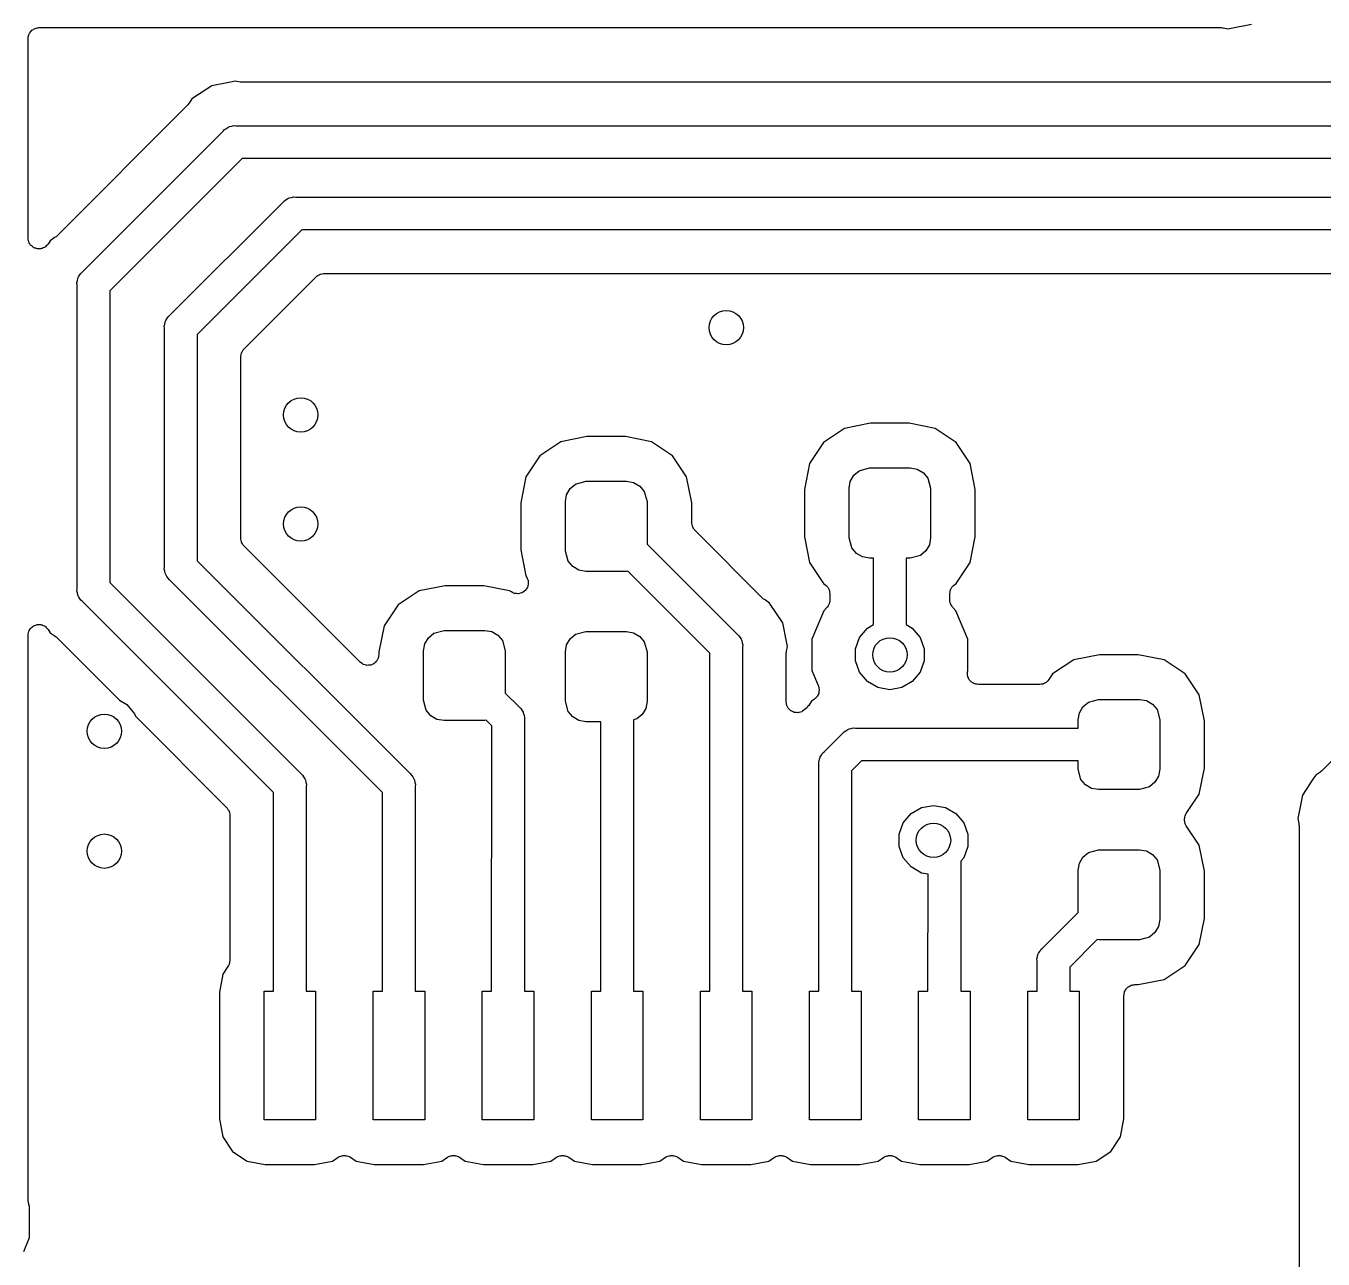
# Model space of a CAD drawing. Extents: x 40 to 164, y -163 to -60.
# Drawn here: x 127.74 to 142.84, y -116 to -101.64 of the extents above; entities that cross this region are included whole.
import ezdxf

# ---------------------------------------------------------------- set-up
doc = ezdxf.new("R2010")
doc.units = 0
doc.header["$MEASUREMENT"] = 0
doc.layers.add('BLACK', color=7, linetype='CONTINUOUS')

msp = doc.modelspace()

# ---------------------------------------------------------------- linework, layer by layer
at = {"layer": 'BLACK', "linetype": 'CONTINUOUS'}
for p, q in [((127.764, -101.768), (127.768, -101.758)), ((127.764, -101.78), (127.764, -101.768)), ((127.768, -101.758), (127.77, -101.747)), ((127.77, -101.747), (127.775, -101.737)), ((127.775, -101.737), (127.779, -101.727)), ((127.779, -101.727), (127.786, -101.718)), ((127.786, -101.718), (127.792, -101.709)), ((127.792, -101.709), (127.8, -101.702)), ((127.8, -101.702), (127.807, -101.693)), ((127.807, -101.693), (127.817, -101.688)), ((127.817, -101.688), (127.825, -101.681)), ((127.825, -101.681), (127.836, -101.677)), ((127.836, -101.677), (127.846, -101.671)), ((127.846, -101.671), (127.857, -101.669)), ((127.857, -101.669), (127.867, -101.665)), ((127.867, -101.665), (127.878, -101.665)), ((127.878, -101.665), (127.889, -101.663)), ((127.889, -101.663), (141.651, -101.663)), ((141.651, -101.663), (141.663, -101.666)), ((141.663, -101.666), (141.675, -101.666)), ((141.675, -101.666), (141.732, -101.677)), ((141.732, -101.677), (141.789, -101.666)), ((141.789, -101.666), (142.005, -101.623)), ((141.789, -101.666), (141.789, -101.666)), ((127.762, -101.79), (127.764, -101.78)), ((127.762, -104.112), (127.762, -101.79)), ((129.902, -102.339), (129.671, -102.493)), ((130.118, -102.296), (129.902, -102.339)), ((130.175, -102.285), (130.118, -102.296)), ((130.232, -102.296), (130.175, -102.285)), ((130.244, -102.296), (130.232, -102.296)), ((130.256, -102.298), (130.244, -102.296)), ((151.04, -102.298), (130.256, -102.298)), ((129.671, -102.493), (129.639, -102.541)), ((129.624, -102.561), (128.088, -104.097)), ((129.631, -102.55), (129.624, -102.561)), ((129.639, -102.541), (129.631, -102.55)), ((130.073, -102.836), (130.093, -102.822)), ((130.093, -102.822), (130.101, -102.819)), ((130.101, -102.819), (130.109, -102.815)), ((130.109, -102.815), (130.134, -102.811)), ((130.134, -102.811), (130.158, -102.804)), ((130.158, -102.804), (130.183, -102.806)), ((130.183, -102.806), (152.635, -102.806)), ((128.395, -104.507), (130.034, -102.868)), ((130.034, -102.868), (130.051, -102.849)), ((130.051, -102.849), (130.073, -102.836)), ((130.254, -103.188), (128.714, -104.727)), ((152.706, -103.188), (130.254, -103.188)), ((129.411, -105.015), (130.729, -103.697)), ((130.729, -103.697), (130.746, -103.678)), ((130.746, -103.678), (130.768, -103.665)), ((130.768, -103.665), (130.788, -103.651)), ((130.788, -103.651), (130.796, -103.648)), ((130.796, -103.648), (130.804, -103.644)), ((130.804, -103.644), (130.829, -103.64)), ((130.829, -103.64), (130.853, -103.633)), ((130.853, -103.633), (130.878, -103.635)), ((130.878, -103.635), (152.773, -103.635)), ((130.949, -104.016), (129.731, -105.235)), ((152.702, -104.016), (130.949, -104.016)), ((127.763, -104.119), (127.762, -104.112)), ((127.763, -104.126), (127.763, -104.119)), ((127.767, -104.141), (127.763, -104.126)), ((127.77, -104.156), (127.767, -104.141)), ((127.773, -104.162), (127.77, -104.156)), ((127.775, -104.169), (127.773, -104.162)), ((127.784, -104.181), (127.775, -104.169)), ((127.792, -104.194), (127.784, -104.181)), ((127.99, -104.188), (127.986, -104.194)), ((127.995, -104.183), (127.99, -104.188)), ((128.02, -104.144), (127.995, -104.183)), ((128.068, -104.112), (128.02, -104.144)), ((128.077, -104.104), (128.068, -104.112)), ((128.088, -104.097), (128.077, -104.104)), ((127.797, -104.199), (127.792, -104.194)), ((127.801, -104.204), (127.797, -104.199)), ((127.814, -104.213), (127.801, -104.204)), ((127.825, -104.222), (127.814, -104.213)), ((127.832, -104.225), (127.825, -104.222)), ((127.838, -104.229), (127.832, -104.225)), ((127.853, -104.232), (127.838, -104.229)), ((127.867, -104.238), (127.853, -104.232)), ((127.874, -104.238), (127.867, -104.238)), ((127.881, -104.239), (127.874, -104.238)), ((127.896, -104.238), (127.881, -104.239)), ((127.911, -104.238), (127.896, -104.238)), ((127.918, -104.235), (127.911, -104.238)), ((127.925, -104.234), (127.918, -104.235)), ((127.938, -104.228), (127.925, -104.234)), ((127.953, -104.222), (127.938, -104.228)), ((127.958, -104.218), (127.953, -104.222)), ((127.964, -104.215), (127.958, -104.218)), ((127.975, -104.204), (127.964, -104.215)), ((127.986, -104.194), (127.975, -104.204)), ((128.331, -104.631), (128.338, -104.607)), ((128.334, -104.656), (128.331, -104.631)), ((128.338, -104.607), (128.342, -104.582)), ((128.342, -104.582), (128.346, -104.574)), ((128.346, -104.574), (128.349, -104.566)), ((128.349, -104.566), (128.363, -104.546)), ((128.363, -104.546), (128.376, -104.524)), ((128.376, -104.524), (128.395, -104.507)), ((130.276, -105.408), (131.122, -104.562)), ((131.122, -104.562), (131.127, -104.558)), ((131.127, -104.558), (131.13, -104.554)), ((131.13, -104.554), (131.145, -104.546)), ((131.145, -104.546), (131.158, -104.536)), ((131.158, -104.536), (131.164, -104.535)), ((131.164, -104.535), (131.168, -104.532)), ((131.168, -104.532), (131.185, -104.529)), ((131.185, -104.529), (131.201, -104.525)), ((131.201, -104.525), (131.206, -104.525)), ((131.206, -104.525), (131.212, -104.524)), ((131.212, -104.524), (151.078, -104.524)), ((128.333, -108.196), (128.334, -104.656)), ((128.714, -104.727), (128.714, -108.125)), ((129.354, -105.115), (129.358, -105.09)), ((129.358, -105.09), (129.362, -105.082)), ((129.362, -105.082), (129.365, -105.074)), ((129.365, -105.074), (129.379, -105.054)), ((129.379, -105.054), (129.392, -105.032)), ((129.392, -105.032), (129.411, -105.015)), ((129.347, -105.139), (129.354, -105.115)), ((129.35, -105.164), (129.347, -105.139)), ((129.35, -107.942), (129.35, -105.164)), ((129.731, -105.235), (129.731, -107.871)), ((130.238, -105.498), (130.239, -105.492)), ((130.238, -107.608), (130.238, -105.498)), ((130.239, -105.487), (130.243, -105.471)), ((130.239, -105.492), (130.239, -105.487)), ((130.243, -105.471), (130.246, -105.454)), ((130.246, -105.454), (130.249, -105.45)), ((130.249, -105.45), (130.25, -105.444)), ((130.25, -105.444), (130.26, -105.431)), ((130.26, -105.431), (130.268, -105.416)), ((130.268, -105.416), (130.272, -105.413)), ((130.272, -105.413), (130.276, -105.408)), ((137.57, -106.27), (137.268, -106.33)), ((138.02, -106.27), (137.57, -106.27)), ((138.322, -106.33), (138.02, -106.27)), ((134.268, -106.425), (133.966, -106.485)), ((134.718, -106.425), (134.268, -106.425)), ((135.02, -106.485), (134.718, -106.425)), ((137.268, -106.33), (137.023, -106.493)), ((138.567, -106.493), (138.322, -106.33)), ((133.966, -106.485), (133.721, -106.648)), ((135.265, -106.648), (135.02, -106.485)), ((137.023, -106.493), (136.86, -106.738)), ((138.73, -106.738), (138.567, -106.493)), ((133.721, -106.648), (133.558, -106.893)), ((135.428, -106.893), (135.265, -106.648)), ((136.86, -106.738), (136.8, -107.04)), ((138.79, -107.04), (138.73, -106.738)), ((133.558, -106.893), (133.498, -107.195)), ((135.488, -107.195), (135.428, -106.893)), ((137.334, -106.946), (137.376, -106.875)), ((137.376, -106.875), (137.439, -106.822)), ((137.439, -106.822), (137.558, -106.79)), ((137.558, -106.79), (138.032, -106.79)), ((138.032, -106.79), (138.114, -106.804)), ((138.114, -106.804), (138.185, -106.846)), ((138.185, -106.846), (138.238, -106.909)), ((134.032, -107.101), (134.074, -107.03)), ((134.074, -107.03), (134.137, -106.977)), ((134.137, -106.977), (134.255, -106.945)), ((134.255, -106.945), (134.731, -106.945)), ((134.731, -106.945), (134.812, -106.959)), ((134.812, -106.959), (134.883, -107.001)), ((134.883, -107.001), (134.936, -107.064)), ((136.8, -107.04), (136.8, -107.59)), ((137.32, -107.027), (137.334, -106.946)), ((137.32, -107.602), (137.32, -107.027)), ((138.238, -106.909), (138.27, -107.027)), ((138.27, -107.027), (138.27, -107.602)), ((138.79, -107.59), (138.79, -107.04)), ((133.498, -107.195), (133.498, -107.745)), ((134.018, -107.182), (134.032, -107.101)), ((134.018, -107.757), (134.018, -107.182)), ((134.936, -107.064), (134.968, -107.182)), ((134.968, -107.182), (134.968, -107.676)), ((135.488, -107.425), (135.488, -107.195)), ((135.489, -107.431), (135.488, -107.425)), ((135.489, -107.436), (135.489, -107.431)), ((135.493, -107.452), (135.489, -107.436)), ((135.496, -107.468), (135.493, -107.452)), ((135.499, -107.473), (135.496, -107.468)), ((135.5, -107.479), (135.499, -107.473)), ((135.51, -107.492), (135.5, -107.479)), ((135.518, -107.507), (135.51, -107.492)), ((135.522, -107.51), (135.518, -107.507)), ((135.526, -107.515), (135.522, -107.51)), ((130.239, -107.614), (130.238, -107.608)), ((130.239, -107.619), (130.239, -107.614)), ((130.243, -107.635), (130.239, -107.619)), ((130.246, -107.652), (130.243, -107.635)), ((130.249, -107.656), (130.246, -107.652)), ((130.25, -107.662), (130.249, -107.656)), ((130.26, -107.675), (130.25, -107.662)), ((136.326, -108.316), (135.526, -107.515)), ((136.8, -107.59), (136.86, -107.892)), ((137.352, -107.721), (137.32, -107.602)), ((138.27, -107.602), (138.256, -107.684)), ((138.73, -107.892), (138.79, -107.59)), ((130.268, -107.69), (130.26, -107.675)), ((130.272, -107.693), (130.268, -107.69)), ((130.276, -107.698), (130.272, -107.693)), ((131.63, -109.052), (130.276, -107.698)), ((133.498, -107.745), (133.558, -108.047)), ((134.05, -107.876), (134.018, -107.757)), ((134.968, -107.676), (136.019, -108.726)), ((137.405, -107.784), (137.352, -107.721)), ((137.476, -107.826), (137.405, -107.784)), ((138.151, -107.808), (138.032, -107.84)), ((138.214, -107.755), (138.151, -107.808)), ((138.256, -107.684), (138.214, -107.755)), ((129.347, -107.967), (129.35, -107.942)), ((129.731, -107.871), (132.209, -110.349)), ((134.103, -107.939), (134.05, -107.876)), ((134.174, -107.981), (134.103, -107.939)), ((136.86, -107.892), (137.023, -108.137)), ((137.558, -107.84), (137.476, -107.826)), ((137.605, -107.84), (137.558, -107.84)), ((137.605, -108.614), (137.605, -107.84)), ((138.032, -107.84), (137.986, -107.84)), ((137.986, -107.84), (137.986, -108.614)), ((138.567, -108.137), (138.73, -107.892)), ((129.354, -107.991), (129.347, -107.967)), ((129.358, -108.016), (129.354, -107.991)), ((129.362, -108.024), (129.358, -108.016)), ((129.365, -108.032), (129.362, -108.024)), ((129.379, -108.052), (129.365, -108.032)), ((129.392, -108.074), (129.379, -108.052)), ((129.411, -108.091), (129.392, -108.074)), ((131.889, -110.569), (129.411, -108.091)), ((133.558, -108.047), (133.565, -108.058)), ((133.565, -108.058), (133.573, -108.076)), ((133.573, -108.076), (133.582, -108.093)), ((133.582, -108.093), (133.582, -108.096)), ((133.582, -108.096), (133.583, -108.098)), ((133.583, -108.098), (133.584, -108.118)), ((134.255, -107.995), (134.174, -107.981)), ((134.731, -107.995), (134.255, -107.995)), ((134.745, -107.991), (134.731, -107.995)), ((135.7, -108.946), (134.745, -107.991)), ((128.331, -108.221), (128.333, -108.196)), ((128.338, -108.245), (128.331, -108.221)), ((128.342, -108.27), (128.338, -108.245)), ((128.714, -108.125), (130.939, -110.349)), ((132.315, -108.221), (132.07, -108.384)), ((132.617, -108.161), (132.315, -108.221)), ((133.067, -108.161), (132.617, -108.161)), ((133.369, -108.221), (133.067, -108.161)), ((133.389, -108.234), (133.369, -108.221)), ((133.407, -108.242), (133.389, -108.234)), ((133.424, -108.251), (133.407, -108.242)), ((133.427, -108.251), (133.424, -108.251)), ((133.429, -108.252), (133.427, -108.251)), ((133.449, -108.253), (133.429, -108.252)), ((133.468, -108.255), (133.449, -108.253)), ((133.471, -108.255), (133.468, -108.255)), ((133.473, -108.255), (133.471, -108.255)), ((133.492, -108.249), (133.473, -108.255)), ((133.511, -108.245), (133.492, -108.249)), ((133.513, -108.243), (133.511, -108.245)), ((133.516, -108.243), (133.513, -108.243)), ((133.531, -108.231), (133.516, -108.243)), ((133.547, -108.22), (133.531, -108.231)), ((133.549, -108.218), (133.547, -108.22)), ((133.551, -108.216), (133.549, -108.218)), ((133.562, -108.2), (133.551, -108.216)), ((133.574, -108.185), (133.562, -108.2)), ((133.576, -108.18), (133.574, -108.182)), ((133.574, -108.182), (133.574, -108.185)), ((133.58, -108.161), (133.576, -108.18)), ((133.586, -108.142), (133.58, -108.161)), ((133.584, -108.118), (133.586, -108.137)), ((133.586, -108.137), (133.586, -108.14)), ((133.586, -108.14), (133.586, -108.142)), ((137.023, -108.137), (137.04, -108.148)), ((137.04, -108.148), (137.053, -108.16)), ((137.053, -108.16), (137.067, -108.172)), ((137.067, -108.172), (137.069, -108.175)), ((137.069, -108.175), (137.072, -108.178)), ((137.072, -108.178), (137.08, -108.194)), ((137.08, -108.194), (137.089, -108.21)), ((137.089, -108.21), (137.09, -108.214)), ((137.09, -108.214), (137.091, -108.218)), ((137.091, -108.218), (137.093, -108.236)), ((137.093, -108.236), (137.096, -108.253)), ((137.096, -108.253), (137.096, -108.328)), ((138.493, -108.253), (138.497, -108.236)), ((138.493, -108.328), (138.493, -108.253)), ((138.497, -108.236), (138.499, -108.218)), ((138.499, -108.218), (138.5, -108.214)), ((138.5, -108.214), (138.501, -108.21)), ((138.501, -108.21), (138.51, -108.194)), ((138.51, -108.194), (138.518, -108.178)), ((138.518, -108.178), (138.521, -108.175)), ((138.521, -108.175), (138.523, -108.172)), ((138.523, -108.172), (138.537, -108.16)), ((138.537, -108.16), (138.55, -108.148)), ((138.55, -108.148), (138.567, -108.137)), ((128.346, -108.278), (128.342, -108.27)), ((128.349, -108.286), (128.346, -108.278)), ((128.363, -108.306), (128.349, -108.286)), ((128.376, -108.328), (128.363, -108.306)), ((128.395, -108.345), (128.376, -108.328)), ((130.62, -110.569), (128.395, -108.345)), ((132.07, -108.384), (131.907, -108.629)), ((136.337, -108.323), (136.326, -108.316)), ((136.346, -108.331), (136.337, -108.323)), ((136.394, -108.363), (136.346, -108.331)), ((136.548, -108.594), (136.394, -108.363)), ((137.063, -108.413), (137.059, -108.418)), ((137.067, -108.409), (137.063, -108.413)), ((137.075, -108.395), (137.067, -108.409)), ((137.085, -108.381), (137.075, -108.395)), ((137.086, -108.376), (137.085, -108.381)), ((137.089, -108.371), (137.086, -108.376)), ((137.092, -108.355), (137.089, -108.371)), ((137.096, -108.339), (137.092, -108.355)), ((137.096, -108.328), (137.096, -108.333)), ((137.096, -108.333), (137.096, -108.339)), ((138.494, -108.333), (138.493, -108.328)), ((138.494, -108.339), (138.494, -108.333)), ((138.498, -108.355), (138.494, -108.339)), ((138.501, -108.371), (138.498, -108.355)), ((138.504, -108.376), (138.501, -108.371)), ((138.505, -108.381), (138.504, -108.376)), ((138.515, -108.395), (138.505, -108.381)), ((138.523, -108.409), (138.515, -108.395)), ((138.527, -108.413), (138.523, -108.409)), ((138.531, -108.418), (138.527, -108.413)), ((137.025, -108.452), (136.887, -108.785)), ((137.059, -108.418), (137.025, -108.452)), ((138.565, -108.452), (138.531, -108.418)), ((138.703, -108.785), (138.565, -108.452)), ((127.763, -108.726), (127.767, -108.711)), ((127.767, -108.711), (127.77, -108.696)), ((127.77, -108.696), (127.773, -108.69)), ((127.773, -108.69), (127.775, -108.683)), ((127.775, -108.683), (127.784, -108.671)), ((127.784, -108.671), (127.792, -108.658)), ((127.792, -108.658), (127.797, -108.653)), ((127.797, -108.653), (127.801, -108.648)), ((127.801, -108.648), (127.814, -108.639)), ((127.814, -108.639), (127.825, -108.63)), ((127.825, -108.63), (127.832, -108.627)), ((127.832, -108.627), (127.838, -108.623)), ((127.838, -108.623), (127.853, -108.62)), ((127.853, -108.62), (127.867, -108.614)), ((127.867, -108.614), (127.874, -108.614)), ((127.874, -108.614), (127.881, -108.613)), ((127.881, -108.613), (127.896, -108.614)), ((127.896, -108.614), (127.911, -108.614)), ((127.911, -108.614), (127.918, -108.617)), ((127.918, -108.617), (127.925, -108.618)), ((127.925, -108.618), (127.938, -108.624)), ((127.938, -108.624), (127.953, -108.63)), ((127.953, -108.63), (127.958, -108.634)), ((127.958, -108.634), (127.964, -108.637)), ((127.964, -108.637), (127.975, -108.648)), ((127.975, -108.648), (127.986, -108.658)), ((127.986, -108.658), (127.99, -108.664)), ((127.99, -108.664), (127.995, -108.669)), ((127.995, -108.669), (128.02, -108.708)), ((128.02, -108.708), (128.068, -108.74)), ((131.907, -108.629), (131.847, -108.931)), ((132.423, -108.766), (132.486, -108.713)), ((132.486, -108.713), (132.605, -108.681)), ((132.605, -108.681), (133.079, -108.681)), ((133.079, -108.681), (133.161, -108.695)), ((133.161, -108.695), (133.232, -108.737)), ((134.137, -108.727), (134.255, -108.695)), ((134.255, -108.695), (134.731, -108.695)), ((134.731, -108.695), (134.812, -108.709)), ((134.812, -108.709), (134.883, -108.751)), ((136.591, -108.81), (136.548, -108.594)), ((137.443, -108.763), (137.534, -108.655)), ((137.534, -108.655), (137.605, -108.614)), ((137.986, -108.614), (138.056, -108.655)), ((138.056, -108.655), (138.147, -108.763)), ((127.762, -108.74), (127.763, -108.733)), ((127.762, -115.318), (127.762, -108.74)), ((127.763, -108.733), (127.763, -108.726)), ((128.068, -108.74), (128.077, -108.748)), ((128.077, -108.748), (128.088, -108.755)), ((128.088, -108.755), (128.827, -109.495)), ((132.367, -108.918), (132.381, -108.837)), ((132.381, -108.837), (132.423, -108.766)), ((133.232, -108.737), (133.285, -108.8)), ((133.285, -108.8), (133.317, -108.918)), ((134.018, -108.932), (134.032, -108.851)), ((134.032, -108.851), (134.074, -108.78)), ((134.074, -108.78), (134.137, -108.727)), ((134.883, -108.751), (134.936, -108.814)), ((134.936, -108.814), (134.968, -108.932)), ((136.019, -108.726), (136.038, -108.743)), ((136.038, -108.743), (136.051, -108.765)), ((136.051, -108.765), (136.065, -108.785)), ((136.065, -108.785), (136.068, -108.793)), ((136.068, -108.793), (136.072, -108.801)), ((136.072, -108.801), (136.076, -108.826)), ((136.076, -108.826), (136.083, -108.85)), ((136.083, -108.85), (136.081, -108.875)), ((136.602, -108.867), (136.591, -108.81)), ((136.591, -108.81), (136.591, -108.81)), ((136.591, -108.924), (136.602, -108.867)), ((136.887, -108.785), (136.887, -109.147)), ((137.395, -108.895), (137.443, -108.763)), ((138.147, -108.763), (138.195, -108.895)), ((138.703, -109.153), (138.703, -108.785)), ((131.831, -109.02), (131.824, -109.035)), ((131.839, -109.006), (131.831, -109.02)), ((131.84, -109), (131.839, -109.006)), ((131.842, -108.995), (131.84, -109)), ((131.844, -108.978), (131.842, -108.995)), ((131.847, -108.962), (131.844, -108.978)), ((131.847, -108.931), (131.847, -108.962)), ((132.367, -109.493), (132.367, -108.918)), ((133.317, -108.918), (133.317, -109.412)), ((134.018, -109.507), (134.018, -108.932)), ((134.968, -108.932), (134.968, -109.507)), ((135.7, -112.882), (135.7, -108.946)), ((136.081, -108.875), (136.081, -112.882)), ((136.588, -108.948), (136.591, -108.936)), ((136.588, -109.513), (136.588, -108.948)), ((136.591, -108.936), (136.591, -108.924)), ((137.395, -109.037), (137.395, -108.895)), ((138.195, -108.895), (138.195, -109.037)), ((140.237, -108.965), (139.935, -109.025)), ((140.687, -108.965), (140.237, -108.965)), ((140.989, -109.025), (140.687, -108.965)), ((131.643, -109.061), (131.63, -109.052)), ((131.656, -109.072), (131.643, -109.061)), ((131.661, -109.074), (131.656, -109.072)), ((131.666, -109.077), (131.661, -109.074)), ((131.682, -109.082), (131.666, -109.077)), ((131.698, -109.087), (131.682, -109.082)), ((131.703, -109.087), (131.698, -109.087)), ((131.708, -109.089), (131.703, -109.087)), ((131.725, -109.087), (131.708, -109.089)), ((131.742, -109.087), (131.725, -109.087)), ((131.747, -109.085), (131.742, -109.087)), ((131.752, -109.085), (131.747, -109.085)), ((131.767, -109.078), (131.752, -109.085)), ((131.783, -109.072), (131.767, -109.078)), ((131.787, -109.069), (131.783, -109.072)), ((131.792, -109.066), (131.787, -109.069)), ((131.804, -109.054), (131.792, -109.066)), ((131.817, -109.044), (131.804, -109.054)), ((131.82, -109.039), (131.817, -109.044)), ((131.824, -109.035), (131.82, -109.039)), ((136.887, -109.147), (136.963, -109.33)), ((137.443, -109.169), (137.395, -109.037)), ((137.534, -109.277), (137.443, -109.169)), ((138.147, -109.169), (138.056, -109.277)), ((138.195, -109.037), (138.147, -109.169)), ((138.698, -109.179), (138.7, -109.171)), ((138.7, -109.162), (138.703, -109.153)), ((138.7, -109.171), (138.7, -109.162)), ((139.935, -109.025), (139.69, -109.188)), ((141.234, -109.188), (140.989, -109.025)), ((137.656, -109.348), (137.534, -109.277)), ((138.056, -109.277), (137.934, -109.348)), ((138.7, -109.193), (138.698, -109.179)), ((138.7, -109.207), (138.7, -109.193)), ((138.703, -109.214), (138.7, -109.207)), ((138.704, -109.223), (138.703, -109.214)), ((138.71, -109.235), (138.704, -109.223)), ((138.715, -109.248), (138.71, -109.235)), ((138.72, -109.254), (138.715, -109.248)), ((138.724, -109.262), (138.72, -109.254)), ((138.734, -109.271), (138.724, -109.262)), ((138.743, -109.282), (138.734, -109.271)), ((138.75, -109.286), (138.743, -109.282)), ((138.757, -109.292), (138.75, -109.286)), ((138.769, -109.297), (138.757, -109.292)), ((138.781, -109.304), (138.769, -109.297)), ((138.79, -109.305), (138.781, -109.304)), ((138.797, -109.308), (138.79, -109.305)), ((138.811, -109.309), (138.797, -109.308)), ((138.825, -109.311), (138.811, -109.309)), ((139.54, -109.311), (138.825, -109.311)), ((139.558, -109.308), (139.54, -109.311)), ((139.576, -109.306), (139.558, -109.308)), ((139.579, -109.305), (139.576, -109.306)), ((139.584, -109.304), (139.579, -109.305)), ((139.599, -109.295), (139.584, -109.304)), ((139.615, -109.287), (139.599, -109.295)), ((139.618, -109.284), (139.615, -109.287)), ((139.622, -109.282), (139.618, -109.284)), ((139.633, -109.268), (139.622, -109.282)), ((139.646, -109.255), (139.633, -109.268)), ((139.69, -109.188), (139.646, -109.255)), ((141.397, -109.433), (141.234, -109.188)), ((133.317, -109.412), (133.479, -109.573)), ((136.931, -109.47), (136.916, -109.484)), ((136.946, -109.456), (136.931, -109.47)), ((136.947, -109.454), (136.946, -109.456)), ((136.948, -109.453), (136.947, -109.454)), ((136.957, -109.435), (136.948, -109.453)), ((136.967, -109.417), (136.957, -109.435)), ((136.963, -109.33), (136.967, -109.35)), ((136.967, -109.35), (136.972, -109.37)), ((136.97, -109.393), (136.967, -109.414)), ((136.967, -109.414), (136.967, -109.415)), ((136.967, -109.415), (136.967, -109.417)), ((136.972, -109.373), (136.97, -109.393)), ((136.972, -109.37), (136.972, -109.371)), ((136.972, -109.371), (136.972, -109.373)), ((137.795, -109.372), (137.656, -109.348)), ((137.934, -109.348), (137.795, -109.372)), ((141.457, -109.735), (141.397, -109.433)), ((128.827, -109.495), (128.912, -109.544)), ((128.912, -109.544), (129.003, -109.652)), ((132.399, -109.612), (132.367, -109.493)), ((132.452, -109.675), (132.399, -109.612)), ((133.479, -109.573), (133.498, -109.59)), ((133.498, -109.59), (133.511, -109.612)), ((133.511, -109.612), (133.525, -109.632)), ((134.05, -109.626), (134.018, -109.507)), ((134.954, -109.589), (134.912, -109.66)), ((134.968, -109.507), (134.954, -109.589)), ((136.591, -109.529), (136.588, -109.513)), ((136.593, -109.546), (136.591, -109.529)), ((136.595, -109.551), (136.593, -109.546)), ((136.596, -109.557), (136.595, -109.551)), ((136.604, -109.571), (136.596, -109.557)), ((136.611, -109.586), (136.604, -109.571)), ((136.615, -109.59), (136.611, -109.586)), ((136.618, -109.595), (136.615, -109.59)), ((136.631, -109.605), (136.618, -109.595)), ((136.643, -109.617), (136.631, -109.605)), ((136.648, -109.619), (136.643, -109.617)), ((136.652, -109.623), (136.648, -109.619)), ((136.668, -109.629), (136.652, -109.623)), ((136.774, -109.625), (136.769, -109.628)), ((136.779, -109.623), (136.774, -109.625)), ((136.792, -109.612), (136.779, -109.623)), ((136.805, -109.603), (136.792, -109.612)), ((136.835, -109.574), (136.805, -109.603)), ((136.842, -109.563), (136.835, -109.574)), ((136.85, -109.554), (136.842, -109.563)), ((136.882, -109.506), (136.85, -109.554)), ((136.916, -109.484), (136.882, -109.506)), ((140.001, -109.641), (140.043, -109.57)), ((140.043, -109.57), (140.106, -109.517)), ((140.106, -109.517), (140.225, -109.485)), ((140.225, -109.485), (140.7, -109.485)), ((140.7, -109.485), (140.781, -109.499)), ((140.781, -109.499), (140.852, -109.541)), ((140.852, -109.541), (140.905, -109.604)), ((140.905, -109.604), (140.937, -109.722)), ((129.003, -109.652), (129.013, -109.681)), ((129.013, -109.681), (130.074, -110.742)), ((132.523, -109.717), (132.452, -109.675)), ((132.605, -109.731), (132.523, -109.717)), ((133.079, -109.731), (132.605, -109.731)), ((133.094, -109.727), (133.079, -109.731)), ((133.16, -109.793), (133.094, -109.727)), ((133.525, -109.632), (133.528, -109.64)), ((133.528, -109.64), (133.532, -109.648)), ((133.532, -109.648), (133.536, -109.673)), ((133.536, -109.673), (133.543, -109.697)), ((133.543, -109.697), (133.54, -109.722)), ((133.54, -109.722), (133.54, -112.882)), ((134.103, -109.689), (134.05, -109.626)), ((134.174, -109.731), (134.103, -109.689)), ((134.255, -109.745), (134.174, -109.731)), ((134.43, -109.745), (134.255, -109.745)), ((134.429, -112.882), (134.43, -109.745)), ((134.849, -109.713), (134.81, -109.724)), ((134.81, -109.724), (134.81, -112.882)), ((134.912, -109.66), (134.849, -109.713)), ((136.683, -109.636), (136.668, -109.629)), ((136.688, -109.636), (136.683, -109.636)), ((136.693, -109.638), (136.688, -109.636)), ((136.71, -109.638), (136.693, -109.638)), ((136.727, -109.64), (136.71, -109.638)), ((136.732, -109.638), (136.727, -109.64)), ((136.738, -109.638), (136.732, -109.638)), ((136.753, -109.632), (136.738, -109.638)), ((136.769, -109.628), (136.753, -109.632)), ((139.987, -109.722), (140.001, -109.641)), ((139.987, -109.819), (139.987, -109.722)), ((140.937, -109.722), (140.937, -110.297)), ((141.457, -110.285), (141.457, -109.735)), ((133.159, -112.882), (133.16, -109.793)), ((137.031, -110.095), (137.245, -109.881)), ((137.245, -109.881), (137.262, -109.862)), ((137.262, -109.862), (137.284, -109.849)), ((137.284, -109.849), (137.304, -109.835)), ((137.304, -109.835), (137.312, -109.832)), ((137.312, -109.832), (137.32, -109.828)), ((137.32, -109.828), (137.345, -109.824)), ((137.345, -109.824), (137.369, -109.817)), ((137.369, -109.817), (137.394, -109.819)), ((137.394, -109.819), (139.987, -109.819)), ((136.967, -110.219), (136.974, -110.195)), ((136.97, -110.244), (136.967, -110.219)), ((136.974, -110.195), (136.978, -110.17)), ((136.978, -110.17), (136.982, -110.162)), ((136.982, -110.162), (136.985, -110.154)), ((136.985, -110.154), (136.999, -110.134)), ((136.999, -110.134), (137.012, -110.112)), ((137.012, -110.112), (137.031, -110.095)), ((137.465, -110.2), (137.35, -110.315)), ((139.987, -110.2), (137.465, -110.2)), ((139.987, -110.297), (139.987, -110.2)), ((142.959, -110.181), (142.82, -110.32)), ((130.939, -110.349), (130.958, -110.366)), ((130.958, -110.366), (130.971, -110.388)), ((132.209, -110.349), (132.228, -110.366)), ((132.228, -110.366), (132.241, -110.388)), ((136.969, -112.882), (136.97, -110.244)), ((137.35, -110.315), (137.35, -112.882)), ((140.019, -110.416), (139.987, -110.297)), ((140.923, -110.379), (140.881, -110.45)), ((140.937, -110.297), (140.923, -110.379)), ((141.397, -110.587), (141.457, -110.285)), ((142.752, -110.367), (142.72, -110.415)), ((142.8, -110.335), (142.752, -110.367)), ((142.809, -110.327), (142.8, -110.335)), ((142.82, -110.32), (142.809, -110.327)), ((130.971, -110.388), (130.985, -110.408)), ((130.985, -110.408), (130.988, -110.416)), ((130.988, -110.416), (130.992, -110.424)), ((130.992, -110.424), (130.996, -110.449)), ((130.996, -110.449), (131.003, -110.473)), ((131.003, -110.473), (131, -110.498)), ((131, -110.498), (131, -112.882)), ((132.241, -110.388), (132.255, -110.408)), ((132.255, -110.408), (132.258, -110.416)), ((132.258, -110.416), (132.262, -110.424)), ((132.262, -110.424), (132.266, -110.449)), ((132.266, -110.449), (132.273, -110.473)), ((132.273, -110.473), (132.27, -110.498)), ((132.27, -110.498), (132.27, -112.882)), ((140.072, -110.479), (140.019, -110.416)), ((140.143, -110.521), (140.072, -110.479)), ((140.225, -110.535), (140.143, -110.521)), ((140.818, -110.503), (140.7, -110.535)), ((140.881, -110.45), (140.818, -110.503)), ((142.72, -110.415), (142.598, -110.598)), ((142.72, -110.415), (142.72, -110.415)), ((130.619, -112.882), (130.62, -110.569)), ((131.89, -112.882), (131.889, -110.569)), ((140.7, -110.535), (140.225, -110.535)), ((141.245, -110.814), (141.397, -110.587)), ((142.598, -110.598), (142.544, -110.871)), ((130.074, -110.742), (130.078, -110.747)), ((130.078, -110.747), (130.082, -110.75)), ((130.082, -110.75), (130.09, -110.765)), ((130.09, -110.765), (130.1, -110.778)), ((130.1, -110.778), (130.101, -110.784)), ((130.101, -110.784), (130.104, -110.788)), ((130.104, -110.788), (130.107, -110.805)), ((130.107, -110.805), (130.111, -110.821)), ((130.111, -110.821), (130.111, -110.826)), ((130.111, -110.826), (130.112, -110.832)), ((130.112, -110.832), (130.112, -112.525)), ((137.951, -110.922), (138.042, -110.814)), ((138.042, -110.814), (138.164, -110.743)), ((138.164, -110.743), (138.303, -110.719)), ((138.303, -110.719), (138.442, -110.743)), ((138.442, -110.743), (138.564, -110.814)), ((138.564, -110.814), (138.655, -110.922)), ((141.233, -110.842), (141.237, -110.829)), ((141.237, -110.829), (141.242, -110.822)), ((141.242, -110.822), (141.245, -110.814)), ((137.903, -111.054), (137.951, -110.922)), ((138.655, -110.922), (138.703, -111.054)), ((141.225, -110.871), (141.227, -110.863)), ((141.225, -110.885), (141.225, -110.871)), ((141.225, -110.899), (141.225, -110.885)), ((141.227, -110.907), (141.225, -110.899)), ((141.227, -110.855), (141.233, -110.842)), ((141.227, -110.863), (141.227, -110.855)), ((141.227, -110.915), (141.227, -110.907)), ((141.233, -110.928), (141.227, -110.915)), ((141.237, -110.941), (141.233, -110.928)), ((141.242, -110.948), (141.237, -110.941)), ((141.245, -110.956), (141.242, -110.948)), ((141.397, -111.183), (141.245, -110.956)), ((142.544, -110.871), (142.555, -110.928)), ((142.555, -110.928), (142.555, -110.94)), ((142.555, -110.94), (142.558, -110.952)), ((142.558, -110.952), (142.558, -121.578)), ((137.903, -111.196), (137.903, -111.054)), ((138.703, -111.054), (138.703, -111.196)), ((137.951, -111.328), (137.903, -111.196)), ((138.703, -111.196), (138.655, -111.328)), ((140.043, -111.32), (140.106, -111.267)), ((140.106, -111.267), (140.225, -111.235)), ((140.225, -111.235), (140.7, -111.235)), ((140.7, -111.235), (140.781, -111.249)), ((140.781, -111.249), (140.852, -111.291)), ((141.457, -111.485), (141.397, -111.183)), ((138.042, -111.436), (137.951, -111.328)), ((138.164, -111.507), (138.042, -111.436)), ((138.655, -111.328), (138.62, -111.369)), ((138.62, -111.369), (138.62, -112.882)), ((139.987, -111.472), (140.001, -111.391)), ((140.001, -111.391), (140.043, -111.32)), ((140.852, -111.291), (140.905, -111.354)), ((140.905, -111.354), (140.937, -111.472)), ((138.24, -111.52), (138.164, -111.507)), ((138.239, -112.882), (138.24, -111.52)), ((139.987, -111.966), (139.987, -111.472)), ((140.937, -111.472), (140.937, -112.047)), ((141.457, -112.035), (141.457, -111.485)), ((139.571, -112.381), (139.987, -111.966)), ((141.397, -112.337), (141.457, -112.035)), ((140.923, -112.129), (140.881, -112.2)), ((140.937, -112.047), (140.923, -112.129)), ((140.209, -112.282), (139.891, -112.601)), ((140.225, -112.285), (140.209, -112.282)), ((140.7, -112.285), (140.225, -112.285)), ((140.818, -112.253), (140.7, -112.285)), ((140.881, -112.2), (140.818, -112.253)), ((141.234, -112.582), (141.397, -112.337)), ((139.507, -112.505), (139.514, -112.481)), ((139.514, -112.481), (139.518, -112.456)), ((139.518, -112.456), (139.522, -112.448)), ((139.522, -112.448), (139.525, -112.44)), ((139.525, -112.44), (139.539, -112.42)), ((139.539, -112.42), (139.552, -112.398)), ((139.552, -112.398), (139.571, -112.381)), ((130.09, -112.596), (130.031, -112.684)), ((130.096, -112.582), (130.09, -112.596)), ((130.104, -112.569), (130.096, -112.582)), ((130.105, -112.562), (130.104, -112.569)), ((130.108, -112.556), (130.105, -112.562)), ((130.109, -112.54), (130.108, -112.556)), ((130.112, -112.525), (130.109, -112.54)), ((139.51, -112.53), (139.507, -112.505)), ((139.51, -112.882), (139.51, -112.53)), ((139.891, -112.601), (139.891, -112.882)), ((140.989, -112.745), (141.234, -112.582)), ((130.031, -112.684), (129.99, -112.895)), ((140.687, -112.805), (140.989, -112.745)), ((129.99, -112.895), (129.99, -114.369)), ((130.51, -114.382), (130.51, -112.882)), ((130.51, -112.882), (130.619, -112.882)), ((131, -112.882), (131.11, -112.882)), ((131.11, -112.882), (131.11, -114.382)), ((131.78, -114.382), (131.78, -112.882)), ((131.78, -112.882), (131.89, -112.882)), ((132.27, -112.882), (132.38, -112.882)), ((132.38, -112.882), (132.38, -114.382)), ((133.05, -114.382), (133.05, -112.882)), ((133.05, -112.882), (133.159, -112.882)), ((133.54, -112.882), (133.65, -112.882)), ((133.65, -112.882), (133.65, -114.382)), ((134.32, -114.382), (134.32, -112.882)), ((134.32, -112.882), (134.429, -112.882)), ((134.81, -112.882), (134.92, -112.882)), ((134.92, -112.882), (134.92, -114.382)), ((135.59, -114.382), (135.59, -112.882)), ((135.59, -112.882), (135.7, -112.882)), ((136.081, -112.882), (136.19, -112.882)), ((136.19, -112.882), (136.19, -114.382)), ((136.86, -114.382), (136.86, -112.882)), ((136.86, -112.882), (136.969, -112.882)), ((137.35, -112.882), (137.46, -112.882)), ((137.46, -112.882), (137.46, -114.382)), ((138.13, -114.382), (138.13, -112.882)), ((138.13, -112.882), (138.239, -112.882)), ((138.62, -112.882), (138.73, -112.882)), ((138.73, -112.882), (138.73, -114.382)), ((139.4, -114.382), (139.4, -112.882)), ((139.4, -112.882), (139.51, -112.882)), ((139.891, -112.882), (140, -112.882)), ((140, -112.882), (140, -114.382)), ((140.52, -112.932), (140.522, -112.921)), ((140.52, -114.369), (140.52, -112.932)), ((140.522, -112.91), (140.526, -112.9)), ((140.522, -112.921), (140.522, -112.91)), ((140.526, -112.9), (140.528, -112.889)), ((140.528, -112.889), (140.534, -112.879)), ((140.534, -112.879), (140.537, -112.869)), ((140.537, -112.869), (140.545, -112.86)), ((140.545, -112.86), (140.55, -112.851)), ((140.55, -112.851), (140.559, -112.844)), ((140.559, -112.844), (140.566, -112.835)), ((140.566, -112.835), (140.575, -112.83)), ((140.575, -112.83), (140.584, -112.822)), ((140.584, -112.822), (140.594, -112.819)), ((140.594, -112.819), (140.604, -112.813)), ((140.604, -112.813), (140.615, -112.811)), ((140.615, -112.811), (140.625, -112.807)), ((140.625, -112.807), (140.636, -112.807)), ((140.636, -112.807), (140.647, -112.805)), ((140.647, -112.805), (140.687, -112.805)), ((129.99, -114.369), (130.031, -114.58)), ((131.11, -114.382), (130.51, -114.382)), ((132.38, -114.382), (131.78, -114.382)), ((133.65, -114.382), (133.05, -114.382)), ((134.92, -114.382), (134.32, -114.382)), ((136.19, -114.382), (135.59, -114.382)), ((137.46, -114.382), (136.86, -114.382)), ((138.73, -114.382), (138.13, -114.382)), ((140, -114.382), (139.4, -114.382)), ((140.479, -114.58), (140.52, -114.369)), ((130.031, -114.58), (130.144, -114.748)), ((140.366, -114.748), (140.479, -114.58)), ((130.144, -114.748), (130.312, -114.861)), ((140.198, -114.861), (140.366, -114.748)), ((130.312, -114.861), (130.523, -114.902)), ((130.523, -114.902), (131.097, -114.902)), ((131.097, -114.902), (131.308, -114.861)), ((131.308, -114.861), (131.374, -114.816)), ((131.374, -114.816), (131.382, -114.813)), ((131.382, -114.813), (131.389, -114.808)), ((131.389, -114.808), (131.402, -114.804)), ((131.402, -114.804), (131.415, -114.799)), ((131.415, -114.799), (131.423, -114.798)), ((131.423, -114.798), (131.431, -114.796)), ((131.431, -114.796), (131.445, -114.797)), ((131.445, -114.797), (131.459, -114.796)), ((131.459, -114.796), (131.467, -114.798)), ((131.467, -114.798), (131.475, -114.799)), ((131.475, -114.799), (131.488, -114.804)), ((131.488, -114.804), (131.501, -114.808)), ((131.501, -114.808), (131.508, -114.813)), ((131.508, -114.813), (131.516, -114.816)), ((131.516, -114.816), (131.582, -114.861)), ((131.582, -114.861), (131.793, -114.902)), ((131.793, -114.902), (132.367, -114.902)), ((132.367, -114.902), (132.578, -114.861)), ((132.578, -114.861), (132.644, -114.816)), ((132.644, -114.816), (132.652, -114.813)), ((132.652, -114.813), (132.659, -114.808)), ((132.659, -114.808), (132.672, -114.804)), ((132.672, -114.804), (132.685, -114.799)), ((132.685, -114.799), (132.693, -114.798)), ((132.693, -114.798), (132.701, -114.796)), ((132.701, -114.796), (132.715, -114.797)), ((132.715, -114.797), (132.729, -114.796)), ((132.729, -114.796), (132.737, -114.798)), ((132.737, -114.798), (132.745, -114.799)), ((132.745, -114.799), (132.758, -114.804)), ((132.758, -114.804), (132.771, -114.808)), ((132.771, -114.808), (132.778, -114.813)), ((132.778, -114.813), (132.786, -114.816)), ((132.786, -114.816), (132.852, -114.861)), ((132.852, -114.861), (133.063, -114.902)), ((133.063, -114.902), (133.637, -114.902)), ((133.637, -114.902), (133.848, -114.861)), ((133.848, -114.861), (133.914, -114.816)), ((133.914, -114.816), (133.922, -114.813)), ((133.922, -114.813), (133.929, -114.808)), ((133.929, -114.808), (133.942, -114.804)), ((133.942, -114.804), (133.955, -114.799)), ((133.955, -114.799), (133.963, -114.798)), ((133.963, -114.798), (133.971, -114.796)), ((133.971, -114.796), (133.985, -114.797)), ((133.985, -114.797), (133.999, -114.796)), ((133.999, -114.796), (134.007, -114.798)), ((134.007, -114.798), (134.015, -114.799)), ((134.015, -114.799), (134.028, -114.804)), ((134.028, -114.804), (134.041, -114.808)), ((134.041, -114.808), (134.048, -114.813)), ((134.048, -114.813), (134.056, -114.816)), ((134.056, -114.816), (134.122, -114.861)), ((134.122, -114.861), (134.333, -114.902)), ((134.333, -114.902), (134.907, -114.902)), ((134.907, -114.902), (135.118, -114.861)), ((135.118, -114.861), (135.184, -114.816)), ((135.184, -114.816), (135.192, -114.813)), ((135.192, -114.813), (135.199, -114.808)), ((135.199, -114.808), (135.212, -114.804)), ((135.212, -114.804), (135.225, -114.799)), ((135.225, -114.799), (135.233, -114.798)), ((135.233, -114.798), (135.241, -114.796)), ((135.241, -114.796), (135.255, -114.797)), ((135.255, -114.797), (135.269, -114.796)), ((135.269, -114.796), (135.277, -114.798)), ((135.277, -114.798), (135.285, -114.799)), ((135.285, -114.799), (135.298, -114.804)), ((135.298, -114.804), (135.311, -114.808)), ((135.311, -114.808), (135.318, -114.813)), ((135.318, -114.813), (135.326, -114.816)), ((135.326, -114.816), (135.392, -114.861)), ((135.392, -114.861), (135.603, -114.902)), ((135.603, -114.902), (136.177, -114.902)), ((136.177, -114.902), (136.388, -114.861)), ((136.388, -114.861), (136.454, -114.816)), ((136.454, -114.816), (136.462, -114.813)), ((136.462, -114.813), (136.469, -114.808)), ((136.469, -114.808), (136.482, -114.804)), ((136.482, -114.804), (136.495, -114.799)), ((136.495, -114.799), (136.503, -114.798)), ((136.503, -114.798), (136.511, -114.796)), ((136.511, -114.796), (136.525, -114.797)), ((136.525, -114.797), (136.539, -114.796)), ((136.539, -114.796), (136.547, -114.798)), ((136.547, -114.798), (136.555, -114.799)), ((136.555, -114.799), (136.568, -114.804)), ((136.568, -114.804), (136.581, -114.808)), ((136.581, -114.808), (136.588, -114.813)), ((136.588, -114.813), (136.596, -114.816)), ((136.596, -114.816), (136.662, -114.861)), ((136.662, -114.861), (136.873, -114.902)), ((136.873, -114.902), (137.447, -114.902)), ((137.447, -114.902), (137.658, -114.861)), ((137.658, -114.861), (137.724, -114.816)), ((137.724, -114.816), (137.732, -114.813)), ((137.732, -114.813), (137.739, -114.808)), ((137.739, -114.808), (137.752, -114.804)), ((137.752, -114.804), (137.765, -114.799)), ((137.765, -114.799), (137.773, -114.798)), ((137.773, -114.798), (137.781, -114.796)), ((137.781, -114.796), (137.795, -114.797)), ((137.795, -114.797), (137.809, -114.796)), ((137.809, -114.796), (137.817, -114.798)), ((137.817, -114.798), (137.825, -114.799)), ((137.825, -114.799), (137.838, -114.804)), ((137.838, -114.804), (137.851, -114.808)), ((137.851, -114.808), (137.858, -114.813)), ((137.858, -114.813), (137.866, -114.816)), ((137.866, -114.816), (137.932, -114.861)), ((137.932, -114.861), (138.143, -114.902)), ((138.143, -114.902), (138.717, -114.902)), ((138.717, -114.902), (138.928, -114.861)), ((138.928, -114.861), (138.994, -114.816)), ((138.994, -114.816), (139.002, -114.813)), ((139.002, -114.813), (139.009, -114.808)), ((139.009, -114.808), (139.022, -114.804)), ((139.022, -114.804), (139.035, -114.799)), ((139.035, -114.799), (139.043, -114.798)), ((139.043, -114.798), (139.051, -114.796)), ((139.051, -114.796), (139.065, -114.797)), ((139.065, -114.797), (139.079, -114.796)), ((139.079, -114.796), (139.087, -114.798)), ((139.087, -114.798), (139.095, -114.799)), ((139.095, -114.799), (139.108, -114.804)), ((139.108, -114.804), (139.121, -114.808)), ((139.121, -114.808), (139.128, -114.813)), ((139.128, -114.813), (139.136, -114.816)), ((139.136, -114.816), (139.202, -114.861)), ((139.202, -114.861), (139.413, -114.902)), ((139.413, -114.902), (139.987, -114.902)), ((139.987, -114.902), (140.198, -114.861)), ((127.762, -115.321), (127.762, -115.318)), ((127.762, -115.324), (127.762, -115.321)), ((127.766, -115.343), (127.762, -115.324)), ((127.77, -115.362), (127.766, -115.343)), ((127.771, -115.364), (127.77, -115.362)), ((127.772, -115.367), (127.771, -115.364)), ((127.781, -115.389), (127.772, -115.367)), ((127.781, -115.751), (127.781, -115.389)), ((127.714, -115.913), (127.781, -115.751))]:
    msp.add_line(p, q, dxfattribs=at)
at = {"layer": 'BLACK'}
for centre in [(135.89, -105.156), (130.937, -106.172), (130.937, -107.442), (137.795, -108.966), (128.651, -109.855), (138.303, -111.125), (128.651, -111.252)]:
    msp.add_circle(centre, 0.2, dxfattribs=at)

doc.saveas('drawing.dxf')
